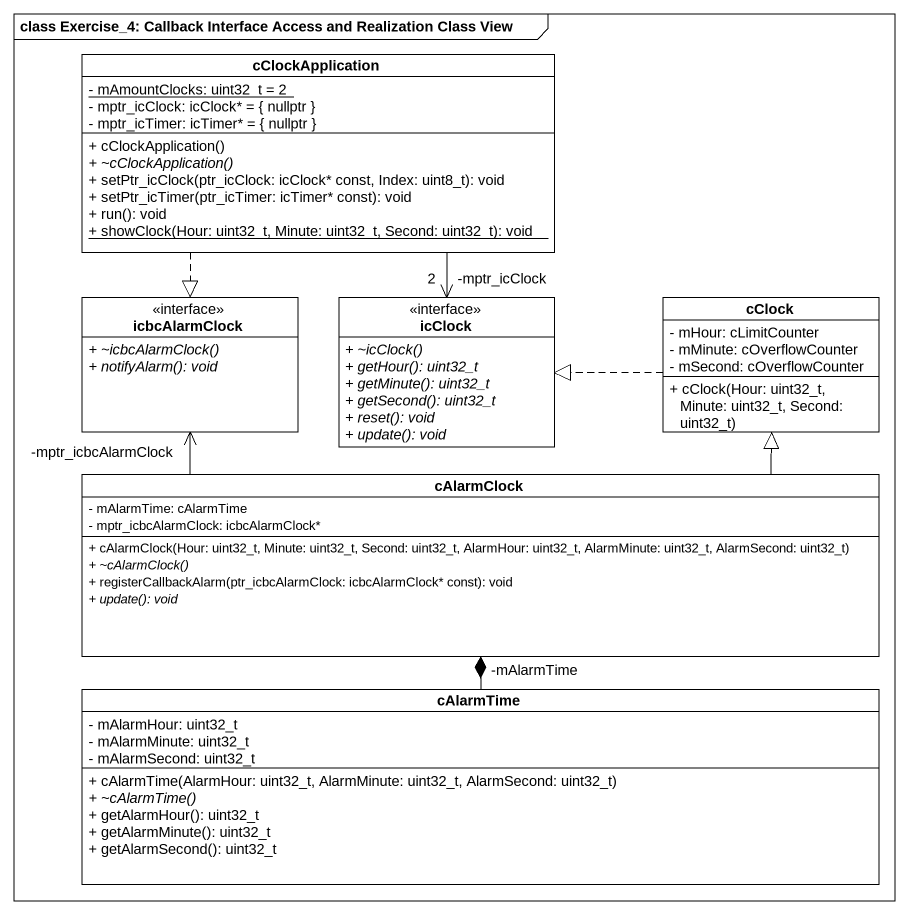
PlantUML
@startuml
mainframe class Exercise_4: Callback Interface Access and Realization Class View
hide circle
hide empty members
skinparam classAttributeIconSize 0
class cClockApplication {
  {static} - mAmountClocks: uint32_t = 2
  - mptr_icClock: icClock* = { nullptr }
  - mptr_icTimer: icTimer* = { nullptr }
  + cClockApplication()
  {abstract} + ~cClockApplication()
  + setPtr_icClock(ptr_icClock: icClock* const, Index: uint8_t): void
  + setPtr_icTimer(ptr_icTimer: icTimer* const): void
  + run(): void
  {static} + showClock(Hour: uint32_t, Minute: uint32_t, Second: uint32_t): void
}
class icbcAlarmClock <<interface>> {
  {abstract} + ~icbcAlarmClock()
  {abstract} + notifyAlarm(): void
}
class icClock <<interface>> {
  {abstract} + ~icClock()
  {abstract} + getHour(): uint32_t
  {abstract} + getMinute(): uint32_t
  {abstract} + getSecond(): uint32_t
  {abstract} + reset(): void
  {abstract} + update(): void
}
class cClock {
  - mHour: cLimitCounter
  - mMinute: cOverflowCounter
  - mSecond: cOverflowCounter
  + cClock(Hour: uint32_t, Minute: uint32_t, Second: uint32_t)
}
class cAlarmClock {
  - mAlarmTime: cAlarmTime
  - mptr_icbcAlarmClock: icbcAlarmClock*
  + cAlarmClock(Hour: uint32_t, Minute: uint32_t, Second: uint32_t, AlarmHour: uint32_t, AlarmMinute: uint32_t, AlarmSecond: uint32_t)
  {abstract} + ~cAlarmClock()
  + registerCallbackAlarm(ptr_icbcAlarmClock: icbcAlarmClock* const): void
  {abstract} + update(): void
}
class cAlarmTime {
  - mAlarmHour: uint32_t
  - mAlarmMinute: uint32_t
  - mAlarmSecond: uint32_t
  + cAlarmTime(AlarmHour: uint32_t, AlarmMinute: uint32_t, AlarmSecond: uint32_t)
  {abstract} + ~cAlarmTime()
  + getAlarmHour(): uint32_t
  + getAlarmMinute(): uint32_t
  + getAlarmSecond(): uint32_t
}
cClockApplication ..|> icbcAlarmClock
cClockApplication --> "-mptr_icClock\n2" icClock
cClock .left.|> icClock
cAlarmClock -up-> "-mptr_icbcAlarmClock" icbcAlarmClock
cAlarmClock -up-|> cClock
cAlarmClock *-- "-mAlarmTime" cAlarmTime
@enduml
